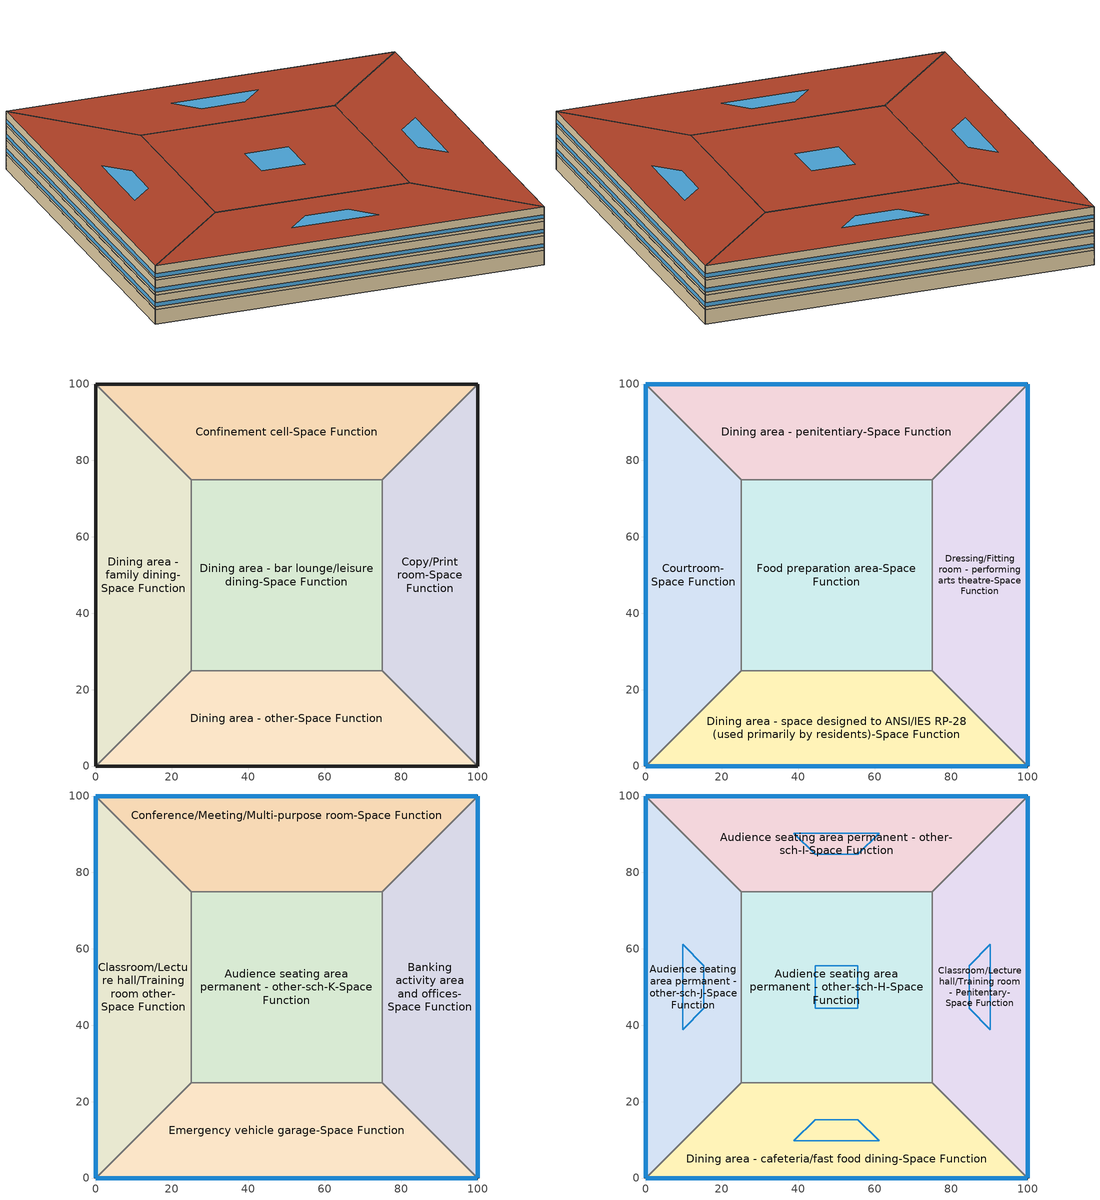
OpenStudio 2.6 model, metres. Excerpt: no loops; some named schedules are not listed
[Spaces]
Dining area - family dining-Space Function
 floor ground: 0,0 0,100 25,75 25,25 z0
 wall ground: 0,100 0,0 z0:3.8
 wall to Confinement cell-Space Function: 25,75 0,100 z0:3.8
 wall to Dining area - bar lounge/leisure dining-Space Function: 25,25 25,75 z0:3.8
 wall to Dining area - other-Space Function: 0,0 25,25 z0:3.8
Confinement cell-Space Function
 floor ground: 0,100 100,100 75,75 25,75 z0
 wall ground: 100,100 0,100 z0:3.8
 wall to Copy/Print room-Space Function: 75,75 100,100 z0:3.8
 wall to Dining area - bar lounge/leisure dining-Space Function: 25,75 75,75 z0:3.8
Copy/Print room-Space Function
 floor ground: 100,100 100,0 75,25 75,75 z0
 wall ground: 100,0 100,100 z0:3.8
 wall to Dining area - other-Space Function: 75,25 100,0 z0:3.8
 wall to Dining area - bar lounge/leisure dining-Space Function: 75,75 75,25 z0:3.8
Dining area - other-Space Function
 floor ground: 100,0 0,0 25,25 75,25 z0
 wall ground: 0,0 100,0 z0:3.8
 wall to Dining area - bar lounge/leisure dining-Space Function: 75,25 25,25 z0:3.8
Dining area - bar lounge/leisure dining-Space Function
 floor ground: 25,25 25,75 75,75 75,25 z0
Courtroom-Space Function
 floor to Dining area - family dining-Space Function: 0,0 0,100 25,75 25,25 z3.8
 wall outside: 0,100 0,0 z3.8:7.6
 wall to Dining area - penitentiary-Space Function: 25,75 0,100 z3.8:7.6
 wall to Food preparation area-Space Function: 25,25 25,75 z3.8:7.6
 wall to Dining area - space designed to ANSI/IES RP-28 (used primarily by residents)-Space Function: 0,0 25,25 z3.8:7.6
 window: 0,99.97 0,0.03 z4.56:5.51
Dining area - penitentiary-Space Function
 floor to Confinement cell-Space Function: 0,100 100,100 75,75 25,75 z3.8
 wall outside: 100,100 0,100 z3.8:7.6
 wall to Dressing/Fitting room - performing arts theatre-Space Function: 75,75 100,100 z3.8:7.6
 wall to Food preparation area-Space Function: 25,75 75,75 z3.8:7.6
 window: 99.97,100 0.03,100 z4.56:5.51
Dressing/Fitting room - performing arts theatre-Space Function
 floor to Copy/Print room-Space Function: 100,100 100,0 75,25 75,75 z3.8
 wall outside: 100,0 100,100 z3.8:7.6
 wall to Dining area - space designed to ANSI/IES RP-28 (used primarily by residents)-Space Function: 75,25 100,0 z3.8:7.6
 wall to Food preparation area-Space Function: 75,75 75,25 z3.8:7.6
 window: 100,0.03 100,99.97 z4.56:5.51
Dining area - space designed to ANSI/IES RP-28 (used primarily by residents)-Space Function
 floor to Dining area - other-Space Function: 100,0 0,0 25,25 75,25 z3.8
 wall outside: 0,0 100,0 z3.8:7.6
 wall to Food preparation area-Space Function: 75,25 25,25 z3.8:7.6
 window: 0.03,0 99.97,0 z4.56:5.51
Food preparation area-Space Function
 floor to Dining area - bar lounge/leisure dining-Space Function: 25,25 25,75 75,75 75,25 z3.8
Classroom/Lecture hall/Training room other-Space Function
 floor to Courtroom-Space Function: 0,0 0,100 25,75 25,25 z7.6
 wall outside: 0,100 0,0 z7.6:11.4
 wall to Conference/Meeting/Multi-purpose room-Space Function: 25,75 0,100 z7.6:11.4
 wall to Audience seating area permanent - other-sch-K-Space Function: 25,25 25,75 z7.6:11.4
 wall to Emergency vehicle garage-Space Function: 0,0 25,25 z7.6:11.4
 window: 0,99.97 0,0.03 z8.36:9.31
Conference/Meeting/Multi-purpose room-Space Function
 floor to Dining area - penitentiary-Space Function: 0,100 100,100 75,75 25,75 z7.6
 wall outside: 100,100 0,100 z7.6:11.4
 wall to Banking activity area and offices-Space Function: 75,75 100,100 z7.6:11.4
 wall to Audience seating area permanent - other-sch-K-Space Function: 25,75 75,75 z7.6:11.4
 window: 99.97,100 0.03,100 z8.36:9.31
Banking activity area and offices-Space Function
 floor to Dressing/Fitting room - performing arts theatre-Space Function: 100,100 100,0 75,25 75,75 z7.6
 wall outside: 100,0 100,100 z7.6:11.4
 wall to Emergency vehicle garage-Space Function: 75,25 100,0 z7.6:11.4
 wall to Audience seating area permanent - other-sch-K-Space Function: 75,75 75,25 z7.6:11.4
 window: 100,0.03 100,99.97 z8.36:9.31
Emergency vehicle garage-Space Function
 floor to Dining area - space designed to ANSI/IES RP-28 (used primarily by residents)-Space Function: 100,0 0,0 25,25 75,25 z7.6
 wall outside: 0,0 100,0 z7.6:11.4
 wall to Audience seating area permanent - other-sch-K-Space Function: 75,25 25,25 z7.6:11.4
 window: 0.03,0 99.97,0 z8.36:9.31
Audience seating area permanent - other-sch-K-Space Function
 floor to Food preparation area-Space Function: 25,25 25,75 75,75 75,25 z7.6
Audience seating area permanent - other-sch-J-Space Function
 floor to Classroom/Lecture hall/Training room other-Space Function: 0,0 0,100 25,75 25,25 z11.4
 wall outside: 0,100 0,0 z11.4:15.2
 wall to Audience seating area permanent - other-sch-I-Space Function: 25,75 0,100 z11.4:15.2
 wall to Audience seating area permanent - other-sch-H-Space Function: 25,25 25,75 z11.4:15.2
 wall to Dining area - cafeteria/fast food dining-Space Function: 0,0 25,25 z11.4:15.2
 window: 0,99.97 0,0.03 z12.16:13.11
 roof outside: 25,25 25,75 0,100 0,0 z15.2
 skylight: 15.3,44.41 15.3,55.59 9.7,61.18 9.7,38.82 z15.2
Audience seating area permanent - other-sch-I-Space Function
 floor to Conference/Meeting/Multi-purpose room-Space Function: 0,100 100,100 75,75 25,75 z11.4
 wall outside: 100,100 0,100 z11.4:15.2
 wall to Classroom/Lecture hall/Training room - Penitentary-Space Function: 75,75 100,100 z11.4:15.2
 wall to Audience seating area permanent - other-sch-H-Space Function: 25,75 75,75 z11.4:15.2
 window: 99.97,100 0.03,100 z12.16:13.11
 roof outside: 25,75 75,75 100,100 0,100 z15.2
 skylight: 44.41,84.7 55.59,84.7 61.18,90.3 38.82,90.3 z15.2
Classroom/Lecture hall/Training room - Penitentary-Space Function
 floor to Banking activity area and offices-Space Function: 100,100 100,0 75,25 75,75 z11.4
 wall outside: 100,0 100,100 z11.4:15.2
 wall to Dining area - cafeteria/fast food dining-Space Function: 75,25 100,0 z11.4:15.2
 wall to Audience seating area permanent - other-sch-H-Space Function: 75,75 75,25 z11.4:15.2
 window: 100,0.03 100,99.97 z12.16:13.11
 roof outside: 75,75 75,25 100,0 100,100 z15.2
 skylight: 84.7,55.59 84.7,44.41 90.3,38.82 90.3,61.18 z15.2
Dining area - cafeteria/fast food dining-Space Function
 floor to Emergency vehicle garage-Space Function: 100,0 0,0 25,25 75,25 z11.4
 wall outside: 0,0 100,0 z11.4:15.2
 wall to Audience seating area permanent - other-sch-H-Space Function: 75,25 25,25 z11.4:15.2
 window: 0.03,0 99.97,0 z12.16:13.11
 roof outside: 75,25 25,25 0,0 100,0 z15.2
 skylight: 55.59,15.3 44.41,15.3 38.82,9.7 61.18,9.7 z15.2
Audience seating area permanent - other-sch-H-Space Function
 floor to Audience seating area permanent - other-sch-K-Space Function: 25,25 25,75 75,75 75,25 z11.4
 roof outside: 75,25 75,75 25,75 25,25 z15.2
 skylight: 55.59,44.41 55.59,55.59 44.41,55.59 44.41,44.41 z15.2
[Building]
Building 1: Default Construction Set=BTAP-Mass at hdd = 6250.0; Standards Number of Stories=4; Standards Number of Above Ground Stories=4; Standards Building Type=NECB2015_unknown
[Site]
Fort McMurray AP_AB_CAN: Latitude {deg}=56.653; Longitude {deg}=-111.223; Time Zone {hr}=-7; Elevation {m}=369.1
[Site:WaterMainsTemperature]
Calculation Method=Correlation; Annual Average Outdoor Air Temperature {C}=1.875; Maximum Difference In Monthly Average Outdoor Air Temperatures {deltaC}=34.4
[SizingPeriod:DesignDay] Barometric Pressure {Pa}=96969; Sky Clearness=0; Rain Indicator=0; Snow Indicator=0; Day of Month=21; Daylight Saving Time Indicator=0; Humidity Indicating Type=Wetbulb; Dry-Bulb Temperature Range Modifier Type=DefaultMultipliers
Name | Maximum Dry-Bulb Temperature {C} | Daily Dry-Bulb Temperature Range {deltaC} | Humidity Indicating Conditions at Maximum Dry-Bulb | Wind Speed {m/s} | Wind Direction {deg} | Month | Day Type | Solar Model Indicator | ASHRAE Taub | ASHRAE Taud
Fort McMurray AP Ann Clg .4% Condns DB=>MWB | 28.9 | 12.4 | 17.8 | 3.7 | 250 | 7 | SummerDesignDay | ASHRAETau | 0.377 | 2.403
Fort McMurray AP Ann Htg 99.6% Condns DB | -36.2 | 0 | -36.2 | 1 | 90 | 1 | WinterDesignDay | ASHRAEClearSky
[Site:GroundTemperature:BuildingSurface]
19.527, 19.502, 19.536, 19.598, 20.002, 21.64, 22.225, 22.375, 21.449, 20.121, 19.802, 19.633
[Material:NoMass] Roughness=Smooth; Thermal Absorptance=0.9; Solar Absorptance=0.7
Name | Thermal Resistance {m2-K/W} | Visible Absorptance
Typical Carpet Pad; Typical Carpet Pad 1 | 0.21648 | 0.8
Typical Insulation 1 | 5.91238 | 0.7
Typical Insulation 2 | 4.49096 | 0.7
Typical Insulation 3 | 6.17282 | 0.7
Typical Carpet Pad 2 | 1.25503 | 0.8
Typical Carpet Pad 3; Typical Carpet Pad 4 | 3.45515 | 0.8
Typical Insulation 4 | 0.454528 | 0.7
Typical Insulation 5 | 0.454545 | 0.7
[Material]
Name | Roughness | Thickness {m} | Conductivity {W/m-K} | Density {kg/m3} | Specific Heat {J/kg-K} | Thermal Absorptance | Solar Absorptance | Visible Absorptance
G05 25mm wood | MediumSmooth | 0.0254 | 0.15 | 608 | 1630 | 0.9 | 0.5 | 0.5
100mm Normalweight concrete floor 1 | MediumSmooth | 0.1016 | 2.31 | 2322 | 832
G01 13mm gypsum board 1 | Smooth | 0.0127 | 0.16 | 800 | 1090 | 0.9 | 0.7 | 0.5
4 in. Normalweight Concrete Floor 1 | MediumRough | 0.1016 | 2.31 | 2322 | 832 | 0.9 | 0.7 | 0.7
1IN Stucco 1 | Smooth | 0.0253 | 0.6918 | 1858 | 837 | 0.9 | 0.7 | 0.92
8IN CONCRETE HW RefBldg 1 | Rough | 0.2032 | 1.311 | 2240 | 836.8 | 0.9 | 0.7 | 0.7
1/2IN Gypsum 1 | Smooth | 0.0127 | 0.16 | 784.9 | 830 | 0.9 | 0.4 | 0.4
Metal Roof Surface 1; F08 Metal surface 1 | Smooth | 0.0008 | 45.28 | 7824 | 500 | 0.9 | 0.7 | 0.7
6 in. Normalweight Concrete Floor 1; 6 in. Normalweight Concrete Floor 2; 6 in. Normalweight Concrete Floor 3 | MediumRough | 0.1524 | 2.31 | 2322 | 832 | 0.9 | 0.7 | 0.7
[Construction]
BTAP-Int-Partition; BTAP-Int-Door: G05 25mm wood
BTAP-Int-Floor: 100mm Normalweight concrete floor 1, Typical Carpet Pad
BTAP-Int-Wall: G01 13mm gypsum board 1, G01 13mm gypsum board 1
BTAP-Int-Ceiling: Typical Carpet Pad, 100mm Normalweight concrete floor 1
BTAP-Int-Window: SimpleGlazing
BTAP-Ext-Floor-Mass:U-0.162: Typical Insulation 1, 4 in. Normalweight Concrete Floor 1, Typical Carpet Pad 1
BTAP-Ext-Wall-Mass:U-0.21: 1IN Stucco 1, 8IN CONCRETE HW RefBldg 1, Typical Insulation 2, 1/2IN Gypsum 1
BTAP-Ext-Roof-Metal:U-0.162: Metal Roof Surface 1, Typical Insulation 3
BTAP-Grnd-Floor-Mass:U-0.757: 6 in. Normalweight Concrete Floor 1, Typical Carpet Pad 2
BTAP-Grnd-Wall-Mass:U-0.284: 6 in. Normalweight Concrete Floor 2, Typical Carpet Pad 3
BTAP-Grnd-Roof-Mass:U-0.284: 6 in. Normalweight Concrete Floor 3, Typical Carpet Pad 4
BTAP-Ext-FixedWindow:U=0.220 SHGC=0.600; BTAP-Ext-GlassDoors:U=0.220 SHGC=0.600; BTAP-Ext-Skylights:U=0.220 SHGC=0.600; BTAP-Ext-DaylightDomes:U=0.220 SHGC=0.600; BTAP-Ext-DaylightDiffuser:U=0.220 SHGC=0.600: SimpleGlazing:U=0.220 SHGC=0.600
BTAP-Ext-Door:U-2.2: F08 Metal surface 1, Typical Insulation 4
BTAP-Ext-OverHeadDoor:U-2.2: Typical Insulation 5
[DefaultConstructionSet]
BTAP-Mass at hdd = 6250.0: Default Exterior Surface Constructions=BTAP-Mass at hdd = 6250.0; Default Interior Surface Constructions=Default Surface Constructions 2; Default Ground Contact Surface Constructions=BTAP-Mass at hdd = 6250.0 1; Default Exterior SubSurface Constructions=BTAP-Mass at hdd = 6250.0; Default Interior SubSurface Constructions=Default Sub Surface Constructions 2; Interior Partition Construction=BTAP-Int-Partition
[DefaultSurfaceConstructions]
Name | Floor Construction | Wall Construction | Roof Ceiling Construction
Default Surface Constructions 2 | BTAP-Int-Floor | BTAP-Int-Wall | BTAP-Int-Ceiling
BTAP-Mass at hdd = 6250.0 | BTAP-Ext-Floor-Mass:U-0.162 | BTAP-Ext-Wall-Mass:U-0.21 | BTAP-Ext-Roof-Metal:U-0.162
BTAP-Mass at hdd = 6250.0 1 | BTAP-Grnd-Floor-Mass:U-0.757 | BTAP-Grnd-Wall-Mass:U-0.284 | BTAP-Grnd-Roof-Mass:U-0.284
[DefaultSubSurfaceConstructions]
Name | Fixed Window Construction | Operable Window Construction | Door Construction | Glass Door Construction | Overhead Door Construction | Skylight Construction | Tubular Daylight Dome Construction | Tubular Daylight Diffuser Construction
Default Sub Surface Constructions 2 | BTAP-Int-Window | BTAP-Int-Window | BTAP-Int-Door
BTAP-Mass at hdd = 6250.0 | BTAP-Ext-FixedWindow:U=0.220 SHGC=0.600 | BTAP-Ext-FixedWindow:U=0.220 SHGC=0.600 | BTAP-Ext-Door:U-2.2 | BTAP-Ext-GlassDoors:U=0.220 SHGC=0.600 | BTAP-Ext-OverHeadDoor:U-2.2 | BTAP-Ext-Skylights:U=0.220 SHGC=0.600 | BTAP-Ext-DaylightDomes:U=0.220 SHGC=0.600 | BTAP-Ext-DaylightDiffuser:U=0.220 SHGC=0.600
[WindowMaterial:SimpleGlazingSystem] U-Factor {W/m2-K}=2.2; Solar Heat Gain Coefficient=0.6; Visible Transmittance=0.21
SimpleGlazing; SimpleGlazing:U=0.220 SHGC=0.600
[BuildingStory] Nominal Floor to Floor Height {m}=3.8
Name | Nominal Z Coordinate {m}
Story 1 | 0
Story 2 | 3.8
Story 3 | 7.6
Story 4 | 11.4
[Space]
Name | Space Type | Building Story | Thermal Zone
Dining area - family dining-Space Function | Space Function Dining area - family dining | Story 1 | Sp-Dining area - family dining-Space Function Sys-3 Flr-1 Sch-B HPlcmt-west ZN
Confinement cell-Space Function | Space Function Confinement cell | Story 1 | Sp-Confinement cell-Space Function Sys-3 Flr-1 Sch-G HPlcmt-north ZN
Copy/Print room-Space Function | Space Function Copy/Print room | Story 1 | Sp-Copy/Print room-Space Function Sys-3 Flr-1 Sch-A HPlcmt-east ZN
Dining area - other-Space Function | Space Function Dining area - other | Story 1 | Sp-Dining area - other-Space Function Sys-3 Flr-1 Sch-B HPlcmt-south ZN
Dining area - bar lounge/leisure dining-Space Function | Space Function Dining area - bar lounge/leisure dining | Story 1 | Sp-Dining area - bar lounge/leisure dining-Space Function Sys-3 Flr-1 Sch-B HPlcmt-core ZN
Courtroom-Space Function | Space Function Courtroom | Story 2 | Sp-Courtroom-Space Function Sys-3 Flr-2 Sch-A HPlcmt-west ZN
Dining area - penitentiary-Space Function | Space Function Dining area - penitentiary | Story 2 | Sp-Dining area - penitentiary-Space Function Sys-3 Flr-2 Sch-B HPlcmt-north ZN
Dressing/Fitting room - performing arts theatre-Space Function | Space Function Dressing/Fitting room - performing arts theatre | Story 2 | Sp-Dressing/Fitting room - performing arts theatre-Space Function Sys-3 Flr-2 Sch-C HPlcmt-east ZN
Dining area - space designed to ANSI/IES RP-28 (used primarily by residents)-Space Function | Space Function Dining area - space designed to ANSI/IES RP-28 (used primarily by residents) | Story 2 | Sp-Dining area - space designed to ANSI/IES RP-28 (used primarily by residents)-Space Function Sys-3 Flr-2 Sch-B HPlcmt-south ZN
Food preparation area-Space Function | Space Function Food preparation area | Story 2 | Sp-Food preparation area-Space Function Sys-3 Flr-2 Sch-B HPlcmt-core ZN
Classroom/Lecture hall/Training room other-Space Function | Space Function Classroom/Lecture hall/Training room other | Story 3 | Sp-Classroom/Lecture hall/Training room other-Space Function Sys-3 Flr-3 Sch-D HPlcmt-west ZN
Conference/Meeting/Multi-purpose room-Space Function | Space Function Conference/Meeting/Multi-purpose room | Story 3 | Sp-Conference/Meeting/Multi-purpose room-Space Function Sys-3 Flr-3 Sch-C HPlcmt-north ZN
Banking activity area and offices-Space Function | Space Function Banking activity area and offices | Story 3 | Sp-Banking activity area and offices-Space Function Sys-6 Flr-3 Sch-A HPlcmt-east ZN
Emergency vehicle garage-Space Function | Space Function Emergency vehicle garage | Story 3 | Sp-Emergency vehicle garage-Space Function Sys-4 Flr-3 Sch-H HPlcmt-south ZN
Audience seating area permanent - other-sch-K-Space Function | Space Function Audience seating area permanent - other-sch-K | Story 3 | Sp-Audience seating area permanent - other-sch-K-Space Function Sys-3 Flr-3 Sch-K HPlcmt-core ZN
Audience seating area permanent - other-sch-J-Space Function | Space Function Audience seating area permanent - other-sch-J | Story 4 | Sp-Audience seating area permanent - other-sch-J-Space Function Sys-3 Flr-4 Sch-J HPlcmt-west ZN
Audience seating area permanent - other-sch-I-Space Function | Space Function Audience seating area permanent - other-sch-I | Story 4 | Sp-Audience seating area permanent - other-sch-I-Space Function Sys-3 Flr-4 Sch-I HPlcmt-north ZN
Classroom/Lecture hall/Training room - Penitentary-Space Function | Space Function Classroom/Lecture hall/Training room - Penitentary | Story 4 | Sp-Classroom/Lecture hall/Training room - Penitentary-Space Function Sys-3 Flr-4 Sch-D HPlcmt-east ZN
Dining area - cafeteria/fast food dining-Space Function | Space Function Dining area - cafeteria/fast food dining | Story 4 | Sp-Dining area - cafeteria/fast food dining-Space Function Sys-3 Flr-4 Sch-B HPlcmt-south ZN
Audience seating area permanent - other-sch-H-Space Function | Space Function Audience seating area permanent - other-sch-H | Story 4 | Sp-Audience seating area permanent - other-sch-H-Space Function Sys-3 Flr-4 Sch-H HPlcmt-core ZN
[SpaceType] Standards Building Type=Space Function
Name | Default Schedule Set | Design Specification Outdoor Air Object | Standards Space Type
Space Function Audience seating area permanent - other-sch-H | Space Function Audience seating area permanent - other-sch-H Schedule Set | Space Function Audience seating area permanent - other-sch-H Ventilation | Audience seating area permanent - other-sch-H
Space Function Audience seating area permanent - other-sch-I | Space Function Audience seating area permanent - other-sch-I Schedule Set | Space Function Audience seating area permanent - other-sch-I Ventilation | Audience seating area permanent - other-sch-I
Space Function Audience seating area permanent - other-sch-J | Space Function Audience seating area permanent - other-sch-J Schedule Set | Space Function Audience seating area permanent - other-sch-J Ventilation | Audience seating area permanent - other-sch-J
Space Function Audience seating area permanent - other-sch-K | Space Function Audience seating area permanent - other-sch-K Schedule Set | Space Function Audience seating area permanent - other-sch-K Ventilation | Audience seating area permanent - other-sch-K
Space Function Banking activity area and offices | Space Function Banking activity area and offices Schedule Set | Space Function Banking activity area and offices Ventilation | Banking activity area and offices
Space Function Classroom/Lecture hall/Training room - Penitentary | Space Function Classroom/Lecture hall/Training room - Penitentary Schedule Set | Space Function Classroom/Lecture hall/Training room - Penitentary Ventilation | Classroom/Lecture hall/Training room - Penitentary
Space Function Classroom/Lecture hall/Training room other | Space Function Classroom/Lecture hall/Training room other Schedule Set | Space Function Classroom/Lecture hall/Training room other Ventilation | Classroom/Lecture hall/Training room other
Space Function Conference/Meeting/Multi-purpose room | Space Function Conference/Meeting/Multi-purpose room Schedule Set | Space Function Conference/Meeting/Multi-purpose room Ventilation | Conference/Meeting/Multi-purpose room
Space Function Confinement cell | Space Function Confinement cell Schedule Set | Space Function Confinement cell Ventilation | Confinement cell
Space Function Copy/Print room | Space Function Copy/Print room Schedule Set | Space Function Copy/Print room Ventilation | Copy/Print room
Space Function Courtroom | Space Function Courtroom Schedule Set | Space Function Courtroom Ventilation | Courtroom
Space Function Dining area - bar lounge/leisure dining | Space Function Dining area - bar lounge/leisure dining Schedule Set | Space Function Dining area - bar lounge/leisure dining Ventilation | Dining area - bar lounge/leisure dining
Space Function Dining area - cafeteria/fast food dining | Space Function Dining area - cafeteria/fast food dining Schedule Set | Space Function Dining area - cafeteria/fast food dining Ventilation | Dining area - cafeteria/fast food dining
Space Function Dining area - family dining | Space Function Dining area - family dining Schedule Set | Space Function Dining area - family dining Ventilation | Dining area - family dining
Space Function Dining area - penitentiary | Space Function Dining area - penitentiary Schedule Set | Space Function Dining area - penitentiary Ventilation | Dining area - penitentiary
Space Function Dining area - space designed to ANSI/IES RP-28 (used primarily by residents) | Space Function Dining area - space designed to ANSI/IES RP-28 (used primarily by residents) Schedule Set | Space Function Dining area - space designed to ANSI/IES RP-28 (used primarily by residents) Ventilation | Dining area - space designed to ANSI/IES RP-28 (used primarily by residents)
Space Function Dining area - other | Space Function Dining area - other Schedule Set | Space Function Dining area - other Ventilation | Dining area - other
Space Function Dressing/Fitting room - performing arts theatre | Space Function Dressing/Fitting room - performing arts theatre Schedule Set | Space Function Dressing/Fitting room - performing arts theatre Ventilation | Dressing/Fitting room - performing arts theatre
Space Function Emergency vehicle garage | Space Function Emergency vehicle garage Schedule Set | Space Function Emergency vehicle garage Ventilation | Emergency vehicle garage
Space Function Food preparation area | Space Function Food preparation area Schedule Set | Space Function Food preparation area Ventilation | Food preparation area
[People:Definition] Number of People Calculation Method=People/Area; Fraction Radiant=0.3
Name | People per Space Floor Area {person/m2}
Space Function Audience seating area permanent - other-sch-H People Definition; Space Function Audience seating area permanent - other-sch-I People Definition; Space Function Audience seating area permanent - other-sch-J People Definition; Space Function Audience seating area permanent - other-sch-K People Definition; Space Function Conference/Meeting/Multi-purpose room People Definition; Space Function Courtroom People Definition | 0.200073
Space Function Banking activity area and offices People Definition; Space Function Confinement cell People Definition; Space Function Emergency vehicle garage People Definition | 0.0400145
Space Function Classroom/Lecture hall/Training room - Penitentary People Definition; Space Function Classroom/Lecture hall/Training room other People Definition | 0.133382
Space Function Copy/Print room People Definition | 0.0100036
Space Function Dining area - bar lounge/leisure dining People Definition; Space Function Dining area - cafeteria/fast food dining People Definition; Space Function Dining area - family dining People Definition; Space Function Dining area - other People Definition; Space Function Dining area - penitentiary People Definition; Space Function Dining area - space designed to ANSI/IES RP-28 (used primarily by residents) People Definition | 0.100036
Space Function Dressing/Fitting room - performing arts theatre People Definition | 0.0333454
Space Function Food preparation area People Definition | 0.0500182
[People] Work Efficiency Schedule=Work Efficiency Schedule; Clothing Insulation Schedule=Clothing Schedule; Air Velocity Schedule=Air Velocity Schedule; Multiplier=1
Name | People Definition | Space or SpaceType
Space Function Audience seating area permanent - other-sch-H People | Space Function Audience seating area permanent - other-sch-H People Definition | Space Function Audience seating area permanent - other-sch-H
Space Function Audience seating area permanent - other-sch-I People | Space Function Audience seating area permanent - other-sch-I People Definition | Space Function Audience seating area permanent - other-sch-I
Space Function Audience seating area permanent - other-sch-J People | Space Function Audience seating area permanent - other-sch-J People Definition | Space Function Audience seating area permanent - other-sch-J
Space Function Audience seating area permanent - other-sch-K People | Space Function Audience seating area permanent - other-sch-K People Definition | Space Function Audience seating area permanent - other-sch-K
Space Function Banking activity area and offices People | Space Function Banking activity area and offices People Definition | Space Function Banking activity area and offices
Space Function Classroom/Lecture hall/Training room - Penitentary People | Space Function Classroom/Lecture hall/Training room - Penitentary People Definition | Space Function Classroom/Lecture hall/Training room - Penitentary
Space Function Classroom/Lecture hall/Training room other People | Space Function Classroom/Lecture hall/Training room other People Definition | Space Function Classroom/Lecture hall/Training room other
Space Function Conference/Meeting/Multi-purpose room People | Space Function Conference/Meeting/Multi-purpose room People Definition | Space Function Conference/Meeting/Multi-purpose room
Space Function Confinement cell People | Space Function Confinement cell People Definition | Space Function Confinement cell
Space Function Copy/Print room People | Space Function Copy/Print room People Definition | Space Function Copy/Print room
Space Function Courtroom People | Space Function Courtroom People Definition | Space Function Courtroom
Space Function Dining area - bar lounge/leisure dining People | Space Function Dining area - bar lounge/leisure dining People Definition | Space Function Dining area - bar lounge/leisure dining
Space Function Dining area - cafeteria/fast food dining People | Space Function Dining area - cafeteria/fast food dining People Definition | Space Function Dining area - cafeteria/fast food dining
Space Function Dining area - family dining People | Space Function Dining area - family dining People Definition | Space Function Dining area - family dining
Space Function Dining area - other People | Space Function Dining area - other People Definition | Space Function Dining area - other
Space Function Dining area - penitentiary People | Space Function Dining area - penitentiary People Definition | Space Function Dining area - penitentiary
Space Function Dining area - space designed to ANSI/IES RP-28 (used primarily by residents) People | Space Function Dining area - space designed to ANSI/IES RP-28 (used primarily by residents) People Definition | Space Function Dining area - space designed to ANSI/IES RP-28 (used primarily by residents)
Space Function Dressing/Fitting room - performing arts theatre People | Space Function Dressing/Fitting room - performing arts theatre People Definition | Space Function Dressing/Fitting room - performing arts theatre
Space Function Emergency vehicle garage People | Space Function Emergency vehicle garage People Definition | Space Function Emergency vehicle garage
Space Function Food preparation area People | Space Function Food preparation area People Definition | Space Function Food preparation area
[Lights:Definition] Design Level Calculation Method=Watts/Area; Fraction Radiant=0.5; Fraction Visible=0.2
Name | Watts per Space Floor Area {W/m2}
Space Function Audience seating area permanent - other-sch-H Lights Definition; Space Function Audience seating area permanent - other-sch-I Lights Definition; Space Function Audience seating area permanent - other-sch-J Lights Definition; Space Function Audience seating area permanent - other-sch-K Lights Definition | 4.60167
Space Function Banking activity area and offices Lights Definition | 10.904
Space Function Classroom/Lecture hall/Training room - Penitentary Lights Definition | 14.5053
Space Function Classroom/Lecture hall/Training room other Lights Definition | 13.4049
Space Function Conference/Meeting/Multi-purpose room Lights Definition | 13.3048
Space Function Confinement cell Lights Definition | 8.8032
Space Function Copy/Print room Lights Definition | 7.80283
Space Function Courtroom Lights Definition | 18.6068
Space Function Dining area - bar lounge/leisure dining Lights Definition | 11.6042
Space Function Dining area - cafeteria/fast food dining Lights Definition; Space Function Dining area - other Lights Definition | 7.00254
Space Function Dining area - family dining Lights Definition | 9.60349
Space Function Dining area - penitentiary Lights Definition | 10.3037
Space Function Dining area - space designed to ANSI/IES RP-28 (used primarily by residents) Lights Definition | 28.5104
Space Function Dressing/Fitting room - performing arts theatre Lights Definition | 6.6024
Space Function Emergency vehicle garage Lights Definition | 6.10222
Space Function Food preparation area Lights Definition | 13.1048
[Lights] Fraction Replaceable=1
Name | Lights Definition | Space or SpaceType
Space Function Audience seating area permanent - other-sch-H Lights | Space Function Audience seating area permanent - other-sch-H Lights Definition | Space Function Audience seating area permanent - other-sch-H
Space Function Audience seating area permanent - other-sch-I Lights | Space Function Audience seating area permanent - other-sch-I Lights Definition | Space Function Audience seating area permanent - other-sch-I
Space Function Audience seating area permanent - other-sch-J Lights | Space Function Audience seating area permanent - other-sch-J Lights Definition | Space Function Audience seating area permanent - other-sch-J
Space Function Audience seating area permanent - other-sch-K Lights | Space Function Audience seating area permanent - other-sch-K Lights Definition | Space Function Audience seating area permanent - other-sch-K
Space Function Banking activity area and offices Lights | Space Function Banking activity area and offices Lights Definition | Space Function Banking activity area and offices
Space Function Classroom/Lecture hall/Training room - Penitentary Lights | Space Function Classroom/Lecture hall/Training room - Penitentary Lights Definition | Space Function Classroom/Lecture hall/Training room - Penitentary
Space Function Classroom/Lecture hall/Training room other Lights | Space Function Classroom/Lecture hall/Training room other Lights Definition | Space Function Classroom/Lecture hall/Training room other
Space Function Conference/Meeting/Multi-purpose room Lights | Space Function Conference/Meeting/Multi-purpose room Lights Definition | Space Function Conference/Meeting/Multi-purpose room
Space Function Confinement cell Lights | Space Function Confinement cell Lights Definition | Space Function Confinement cell
Space Function Copy/Print room Lights | Space Function Copy/Print room Lights Definition | Space Function Copy/Print room
Space Function Courtroom Lights | Space Function Courtroom Lights Definition | Space Function Courtroom
Space Function Dining area - bar lounge/leisure dining Lights | Space Function Dining area - bar lounge/leisure dining Lights Definition | Space Function Dining area - bar lounge/leisure dining
Space Function Dining area - cafeteria/fast food dining Lights | Space Function Dining area - cafeteria/fast food dining Lights Definition | Space Function Dining area - cafeteria/fast food dining
Space Function Dining area - family dining Lights | Space Function Dining area - family dining Lights Definition | Space Function Dining area - family dining
Space Function Dining area - other Lights | Space Function Dining area - other Lights Definition | Space Function Dining area - other
Space Function Dining area - penitentiary Lights | Space Function Dining area - penitentiary Lights Definition | Space Function Dining area - penitentiary
Space Function Dining area - space designed to ANSI/IES RP-28 (used primarily by residents) Lights | Space Function Dining area - space designed to ANSI/IES RP-28 (used primarily by residents) Lights Definition | Space Function Dining area - space designed to ANSI/IES RP-28 (used primarily by residents)
Space Function Dressing/Fitting room - performing arts theatre Lights | Space Function Dressing/Fitting room - performing arts theatre Lights Definition | Space Function Dressing/Fitting room - performing arts theatre
Space Function Emergency vehicle garage Lights | Space Function Emergency vehicle garage Lights Definition | Space Function Emergency vehicle garage
Space Function Food preparation area Lights | Space Function Food preparation area Lights Definition | Space Function Food preparation area
[ElectricEquipment:Definition] Design Level Calculation Method=Watts/Area; Fraction Radiant=0.5
Name | Watts per Space Floor Area {W/m2}
Space Function Audience seating area permanent - other-sch-H Elec Equip Definition; Space Function Audience seating area permanent - other-sch-I Elec Equip Definition; Space Function Audience seating area permanent - other-sch-J Elec Equip Definition; Space Function Audience seating area permanent - other-sch-K Elec Equip Definition; Space Function Conference/Meeting/Multi-purpose room Elec Equip Definition; Space Function Dining area - bar lounge/leisure dining Elec Equip Definition; Space Function Dining area - cafeteria/fast food dining Elec Equip Definition; Space Function Dining area - family dining Elec Equip Definition; Space Function Dining area - other Elec Equip Definition; Space Function Dining area - penitentiary Elec Equip Definition; Space Function Dining area - space designed to ANSI/IES RP-28 (used primarily by residents) Elec Equip Definition | 1.00036
Space Function Banking activity area and offices Elec Equip Definition; Space Function Classroom/Lecture hall/Training room - Penitentary Elec Equip Definition; Space Function Classroom/Lecture hall/Training room other Elec Equip Definition | 5.00182
Space Function Copy/Print room Elec Equip Definition | 60.0218
Space Function Courtroom Elec Equip Definition; Space Function Dressing/Fitting room - performing arts theatre Elec Equip Definition; Space Function Emergency vehicle garage Elec Equip Definition | 2.50091
Space Function Food preparation area Elec Equip Definition | 10.0036
[ElectricEquipment]
Name | Electric Equipment Definition | Space or SpaceType
Space Function Audience seating area permanent - other-sch-H Elec Equip | Space Function Audience seating area permanent - other-sch-H Elec Equip Definition | Space Function Audience seating area permanent - other-sch-H
Space Function Audience seating area permanent - other-sch-I Elec Equip | Space Function Audience seating area permanent - other-sch-I Elec Equip Definition | Space Function Audience seating area permanent - other-sch-I
Space Function Audience seating area permanent - other-sch-J Elec Equip | Space Function Audience seating area permanent - other-sch-J Elec Equip Definition | Space Function Audience seating area permanent - other-sch-J
Space Function Audience seating area permanent - other-sch-K Elec Equip | Space Function Audience seating area permanent - other-sch-K Elec Equip Definition | Space Function Audience seating area permanent - other-sch-K
Space Function Banking activity area and offices Elec Equip | Space Function Banking activity area and offices Elec Equip Definition | Space Function Banking activity area and offices
Space Function Classroom/Lecture hall/Training room - Penitentary Elec Equip | Space Function Classroom/Lecture hall/Training room - Penitentary Elec Equip Definition | Space Function Classroom/Lecture hall/Training room - Penitentary
Space Function Classroom/Lecture hall/Training room other Elec Equip | Space Function Classroom/Lecture hall/Training room other Elec Equip Definition | Space Function Classroom/Lecture hall/Training room other
Space Function Conference/Meeting/Multi-purpose room Elec Equip | Space Function Conference/Meeting/Multi-purpose room Elec Equip Definition | Space Function Conference/Meeting/Multi-purpose room
Space Function Copy/Print room Elec Equip | Space Function Copy/Print room Elec Equip Definition | Space Function Copy/Print room
Space Function Courtroom Elec Equip | Space Function Courtroom Elec Equip Definition | Space Function Courtroom
Space Function Dining area - bar lounge/leisure dining Elec Equip | Space Function Dining area - bar lounge/leisure dining Elec Equip Definition | Space Function Dining area - bar lounge/leisure dining
Space Function Dining area - cafeteria/fast food dining Elec Equip | Space Function Dining area - cafeteria/fast food dining Elec Equip Definition | Space Function Dining area - cafeteria/fast food dining
Space Function Dining area - family dining Elec Equip | Space Function Dining area - family dining Elec Equip Definition | Space Function Dining area - family dining
Space Function Dining area - other Elec Equip | Space Function Dining area - other Elec Equip Definition | Space Function Dining area - other
Space Function Dining area - penitentiary Elec Equip | Space Function Dining area - penitentiary Elec Equip Definition | Space Function Dining area - penitentiary
Space Function Dining area - space designed to ANSI/IES RP-28 (used primarily by residents) Elec Equip | Space Function Dining area - space designed to ANSI/IES RP-28 (used primarily by residents) Elec Equip Definition | Space Function Dining area - space designed to ANSI/IES RP-28 (used primarily by residents)
Space Function Dressing/Fitting room - performing arts theatre Elec Equip | Space Function Dressing/Fitting room - performing arts theatre Elec Equip Definition | Space Function Dressing/Fitting room - performing arts theatre
Space Function Emergency vehicle garage Elec Equip | Space Function Emergency vehicle garage Elec Equip Definition | Space Function Emergency vehicle garage
Space Function Food preparation area Elec Equip | Space Function Food preparation area Elec Equip Definition | Space Function Food preparation area
[DesignSpecification:OutdoorAir] Outdoor Air Method=Sum; Outdoor Air Flow per Person {m3/s-person}=0; Outdoor Air Flow Rate {m3/s}=0; Outdoor Air Flow Air Changes per Hour {1/hr}=0
Name | Outdoor Air Flow per Floor Area {m3/s-m2}
Space Function Audience seating area permanent - other-sch-H Ventilation; Space Function Audience seating area permanent - other-sch-I Ventilation; Space Function Audience seating area permanent - other-sch-J Ventilation; Space Function Audience seating area permanent - other-sch-K Ventilation; Space Function Emergency vehicle garage Ventilation | 0.00381
Space Function Banking activity area and offices Ventilation | 0.00087884
Space Function Classroom/Lecture hall/Training room - Penitentary Ventilation; Space Function Classroom/Lecture hall/Training room other Ventilation | 0.00278384
Space Function Conference/Meeting/Multi-purpose room Ventilation | 0.0015748
Space Function Confinement cell Ventilation | 0.0012446
Space Function Copy/Print room Ventilation | 0.00254
Space Function Courtroom Ventilation | 0.00202692
Space Function Dining area - bar lounge/leisure dining Ventilation; Space Function Dining area - family dining Ventilation; Space Function Dining area - other Ventilation; Space Function Dining area - penitentiary Ventilation; Space Function Dining area - space designed to ANSI/IES RP-28 (used primarily by residents) Ventilation | 0.0035814
Space Function Dining area - cafeteria/fast food dining Ventilation | 0.004699
Space Function Dressing/Fitting room - performing arts theatre Ventilation | 0.0005588
Space Function Food preparation area Ventilation | 0.0013716
[DefaultScheduleSet] People Activity Level Schedule=NECB-Activity; Infiltration Schedule=Always On
Name | Number of People Schedule | Lighting Schedule | Electric Equipment Schedule
Space Function Audience seating area permanent - other-sch-H Schedule Set; Space Function Emergency vehicle garage Schedule Set | NECB-H-Occupancy | NECB-H-Lighting | NECB-H-Electric-Equipment
Space Function Audience seating area permanent - other-sch-I Schedule Set | NECB-I-Occupancy | NECB-I-Lighting | NECB-I-Electric-Equipment
Space Function Audience seating area permanent - other-sch-J Schedule Set | NECB-J-Occupancy | NECB-J-Lighting | NECB-J-Electric-Equipment
Space Function Audience seating area permanent - other-sch-K Schedule Set | NECB-K-Occupancy | NECB-K-Lighting | NECB-K-Electric-Equipment
Space Function Banking activity area and offices Schedule Set | NECB-A-Occupancy | NECB-A-Occupancy-NECB-A-Lighting-0.0-0.0-0.67-Light Ruleset | NECB-A-Electric-Equipment
Space Function Classroom/Lecture hall/Training room - Penitentary Schedule Set; Space Function Classroom/Lecture hall/Training room other Schedule Set | NECB-D-Occupancy | NECB-D-Occupancy-NECB-D-Lighting-0.5-0.0-0.67-Light Ruleset | NECB-D-Electric-Equipment
Space Function Conference/Meeting/Multi-purpose room Schedule Set | NECB-C-Occupancy | NECB-C-Occupancy-NECB-C-Lighting-0.5-0.0-0.67-Light Ruleset | NECB-C-Electric-Equipment
Space Function Confinement cell Schedule Set | NECB-G-Occupancy | NECB-G-Occupancy-NECB-G-Lighting-0.0-0.0-0.67-Light Ruleset | NECB-G-Electric-Equipment
Space Function Copy/Print room Schedule Set | NECB-A-Occupancy | NECB-A-Lighting | NECB-A-Electric-Equipment
Space Function Courtroom Schedule Set | NECB-A-Occupancy | NECB-A-Occupancy-NECB-A-Lighting-0.2-0.0-0.67-Light Ruleset | NECB-A-Electric-Equipment
Space Function Dining area - bar lounge/leisure dining Schedule Set; Space Function Dining area - family dining Schedule Set; Space Function Dining area - penitentiary Schedule Set; Space Function Dining area - space designed to ANSI/IES RP-28 (used primarily by residents) Schedule Set; Space Function Food preparation area Schedule Set | NECB-B-Occupancy | NECB-B-Occupancy-NECB-B-Lighting-0.0-0.0-0.67-Light Ruleset | NECB-B-Electric-Equipment
Space Function Dining area - cafeteria/fast food dining Schedule Set; Space Function Dining area - other Schedule Set | NECB-B-Occupancy | NECB-B-Lighting | NECB-B-Electric-Equipment
Space Function Dressing/Fitting room - performing arts theatre Schedule Set | NECB-C-Occupancy | NECB-C-Lighting | NECB-C-Electric-Equipment
[ThermostatSetpoint:DualSetpoint]
Name | Heating Setpoint Temperature Schedule | Cooling Setpoint Temperature Schedule
Space Function Copy/Print room Thermostat 2; Space Function Courtroom Thermostat 2; Space Function Banking activity area and offices Thermostat 2 | NECB-A-Thermostat Setpoint-Heating | NECB-A-Thermostat Setpoint-Cooling
Space Function Confinement cell Thermostat 2 | NECB-G-Thermostat Setpoint-Heating | NECB-G-Thermostat Setpoint-Cooling
Space Function Dining area - family dining Thermostat 2; Space Function Dining area - other Thermostat 2; Space Function Dining area - bar lounge/leisure dining Thermostat 2; Space Function Dining area - penitentiary Thermostat 2; Space Function Dining area - space designed to ANSI/IES RP-28 (used primarily by residents) Thermostat 2; Space Function Food preparation area Thermostat 2; Space Function Dining area - cafeteria/fast food dining Thermostat 2 | NECB-B-Thermostat Setpoint-Heating | NECB-B-Thermostat Setpoint-Cooling
Space Function Dressing/Fitting room - performing arts theatre Thermostat 2; Space Function Conference/Meeting/Multi-purpose room Thermostat 2 | NECB-C-Thermostat Setpoint-Heating | NECB-C-Thermostat Setpoint-Cooling
Space Function Audience seating area permanent - other-sch-K Thermostat 2 | NECB-K-Thermostat Setpoint-Heating | NECB-K-Thermostat Setpoint-Cooling
Space Function Classroom/Lecture hall/Training room other Thermostat 2; Space Function Classroom/Lecture hall/Training room - Penitentary Thermostat 2 | NECB-D-Thermostat Setpoint-Heating | NECB-D-Thermostat Setpoint-Cooling
Space Function Audience seating area permanent - other-sch-H Thermostat 2; Space Function Emergency vehicle garage Thermostat 2 | NECB-H-Thermostat Setpoint-Heating | NECB-H-Thermostat Setpoint-Cooling
Space Function Audience seating area permanent - other-sch-I Thermostat 2 | NECB-I-Thermostat Setpoint-Heating | NECB-I-Thermostat Setpoint-Cooling
Space Function Audience seating area permanent - other-sch-J Thermostat 2 | NECB-J-Thermostat Setpoint-Heating | NECB-J-Thermostat Setpoint-Cooling
[SpaceInfiltration:DesignFlowRate] Schedule=Always On Discrete; Design Flow Rate Calculation Method=Flow/ExteriorArea; Flow per Exterior Surface Area {m3/s-m2}=0.00025; Constant Term Coefficient=0; Temperature Term Coefficient=0; Velocity Term Coefficient=0.224; Velocity Squared Term Coefficient=0
Name | Space or SpaceType
Audience seating area permanent - other-sch-H-Space Function Infiltration | Audience seating area permanent - other-sch-H-Space Function
Audience seating area permanent - other-sch-I-Space Function Infiltration | Audience seating area permanent - other-sch-I-Space Function
Audience seating area permanent - other-sch-J-Space Function Infiltration | Audience seating area permanent - other-sch-J-Space Function
Banking activity area and offices-Space Function Infiltration | Banking activity area and offices-Space Function
Classroom/Lecture hall/Training room - Penitentary-Space Function Infiltration | Classroom/Lecture hall/Training room - Penitentary-Space Function
Classroom/Lecture hall/Training room other-Space Function Infiltration | Classroom/Lecture hall/Training room other-Space Function
Conference/Meeting/Multi-purpose room-Space Function Infiltration | Conference/Meeting/Multi-purpose room-Space Function
Courtroom-Space Function Infiltration | Courtroom-Space Function
Dining area - cafeteria/fast food dining-Space Function Infiltration | Dining area - cafeteria/fast food dining-Space Function
Dining area - penitentiary-Space Function Infiltration | Dining area - penitentiary-Space Function
Dining area - space designed to ANSI/IES RP-28 (used primarily by residents)-Space Function Infiltration | Dining area - space designed to ANSI/IES RP-28 (used primarily by residents)-Space Function
Dressing/Fitting room - performing arts theatre-Space Function Infiltration | Dressing/Fitting room - performing arts theatre-Space Function
Emergency vehicle garage-Space Function Infiltration | Emergency vehicle garage-Space Function
[ThermalZone] Use Ideal Air Loads=No
Name | Thermostat
Sp-Copy/Print room-Space Function Sys-3 Flr-1 Sch-A HPlcmt-east ZN | Space Function Copy/Print room Thermostat 2
Sp-Confinement cell-Space Function Sys-3 Flr-1 Sch-G HPlcmt-north ZN | Space Function Confinement cell Thermostat 2
Sp-Dining area - family dining-Space Function Sys-3 Flr-1 Sch-B HPlcmt-west ZN | Space Function Dining area - family dining Thermostat 2
Sp-Dining area - other-Space Function Sys-3 Flr-1 Sch-B HPlcmt-south ZN | Space Function Dining area - other Thermostat 2
Sp-Dining area - bar lounge/leisure dining-Space Function Sys-3 Flr-1 Sch-B HPlcmt-core ZN | Space Function Dining area - bar lounge/leisure dining Thermostat 2
Sp-Courtroom-Space Function Sys-3 Flr-2 Sch-A HPlcmt-west ZN | Space Function Courtroom Thermostat 2
Sp-Dressing/Fitting room - performing arts theatre-Space Function Sys-3 Flr-2 Sch-C HPlcmt-east ZN | Space Function Dressing/Fitting room - performing arts theatre Thermostat 2
Sp-Dining area - penitentiary-Space Function Sys-3 Flr-2 Sch-B HPlcmt-north ZN | Space Function Dining area - penitentiary Thermostat 2
Sp-Dining area - space designed to ANSI/IES RP-28 (used primarily by residents)-Space Function Sys-3 Flr-2 Sch-B HPlcmt-south ZN | Space Function Dining area - space designed to ANSI/IES RP-28 (used primarily by residents) Thermostat 2
Sp-Food preparation area-Space Function Sys-3 Flr-2 Sch-B HPlcmt-core ZN | Space Function Food preparation area Thermostat 2
Sp-Audience seating area permanent - other-sch-K-Space Function Sys-3 Flr-3 Sch-K HPlcmt-core ZN | Space Function Audience seating area permanent - other-sch-K Thermostat 2
Sp-Classroom/Lecture hall/Training room other-Space Function Sys-3 Flr-3 Sch-D HPlcmt-west ZN | Space Function Classroom/Lecture hall/Training room other Thermostat 2
Sp-Conference/Meeting/Multi-purpose room-Space Function Sys-3 Flr-3 Sch-C HPlcmt-north ZN | Space Function Conference/Meeting/Multi-purpose room Thermostat 2
Sp-Audience seating area permanent - other-sch-H-Space Function Sys-3 Flr-4 Sch-H HPlcmt-core ZN | Space Function Audience seating area permanent - other-sch-H Thermostat 2
Sp-Audience seating area permanent - other-sch-I-Space Function Sys-3 Flr-4 Sch-I HPlcmt-north ZN | Space Function Audience seating area permanent - other-sch-I Thermostat 2
Sp-Audience seating area permanent - other-sch-J-Space Function Sys-3 Flr-4 Sch-J HPlcmt-west ZN | Space Function Audience seating area permanent - other-sch-J Thermostat 2
Sp-Classroom/Lecture hall/Training room - Penitentary-Space Function Sys-3 Flr-4 Sch-D HPlcmt-east ZN | Space Function Classroom/Lecture hall/Training room - Penitentary Thermostat 2
Sp-Dining area - cafeteria/fast food dining-Space Function Sys-3 Flr-4 Sch-B HPlcmt-south ZN | Space Function Dining area - cafeteria/fast food dining Thermostat 2
Sp-Emergency vehicle garage-Space Function Sys-4 Flr-3 Sch-H HPlcmt-south ZN | Space Function Emergency vehicle garage Thermostat 2
Sp-Banking activity area and offices-Space Function Sys-6 Flr-3 Sch-A HPlcmt-east ZN | Space Function Banking activity area and offices Thermostat 2
[Schedule:Ruleset]
Clothing Schedule: Default Day Schedule=Clothing Schedule Default Winter Clothes
Air Velocity Schedule: Default Day Schedule=Air Velocity Schedule Default
Work Efficiency Schedule: Default Day Schedule=Work Efficiency Schedule Default
NECB-H-Occupancy: Default Day Schedule=NECB-H-Occupancy Default
NECB-Activity: Default Day Schedule=NECB-Activity Default; Summer Design Day Schedule=NECB-Activity Summer Design Day; Winter Design Day Schedule=NECB-Activity Winter Design Day
NECB-H-Lighting: Default Day Schedule=NECB-H-Lighting Default
NECB-H-Electric-Equipment: Default Day Schedule=NECB-H-Electric-Equipment Default
Always On: Default Day Schedule=Always On Default
NECB-H-Thermostat Setpoint-Heating: Default Day Schedule=NECB-H-Thermostat Setpoint-Heating Default
NECB-H-Thermostat Setpoint-Cooling: Default Day Schedule=NECB-H-Thermostat Setpoint-Cooling Default
NECB-I-Occupancy: Default Day Schedule=NECB-I-Occupancy Default
NECB-I-Lighting: Default Day Schedule=NECB-I-Lighting Default
NECB-I-Electric-Equipment: Default Day Schedule=NECB-I-Electric-Equipment Default
NECB-I-Thermostat Setpoint-Heating: Default Day Schedule=NECB-I-Thermostat Setpoint-Heating Default
NECB-I-Thermostat Setpoint-Cooling: Default Day Schedule=NECB-I-Thermostat Setpoint-Cooling Default
NECB-J-Occupancy: Default Day Schedule=NECB-J-Occupancy Default
NECB-J-Lighting: Default Day Schedule=NECB-J-Lighting Default
NECB-J-Electric-Equipment: Default Day Schedule=NECB-J-Electric-Equipment Default
NECB-J-Thermostat Setpoint-Heating: Default Day Schedule=NECB-J-Thermostat Setpoint-Heating Default
NECB-J-Thermostat Setpoint-Cooling: Default Day Schedule=NECB-J-Thermostat Setpoint-Cooling Default
NECB-K-Occupancy: Default Day Schedule=NECB-K-Occupancy Default
NECB-K-Lighting: Default Day Schedule=NECB-K-Lighting Default
NECB-K-Electric-Equipment: Default Day Schedule=NECB-K-Electric-Equipment Default
NECB-K-Thermostat Setpoint-Heating: Default Day Schedule=NECB-K-Thermostat Setpoint-Heating Default
NECB-K-Thermostat Setpoint-Cooling: Default Day Schedule=NECB-K-Thermostat Setpoint-Cooling Default
NECB-A-Occupancy: Default Day Schedule=NECB-A-Occupancy Default
NECB-A-Occupancy-NECB-A-Lighting-0.0-0.0-0.67-Light Ruleset: Default Day Schedule=NECB-A-Occupancy-NECB-A-Lighting-0.0-0.0-0.67-Light Default
NECB-A-Electric-Equipment: Default Day Schedule=NECB-A-Electric-Equipment Default
NECB-A-Thermostat Setpoint-Heating: Default Day Schedule=NECB-A-Thermostat Setpoint-Heating Default
NECB-A-Thermostat Setpoint-Cooling: Default Day Schedule=NECB-A-Thermostat Setpoint-Cooling Default
NECB-D-Occupancy: Default Day Schedule=NECB-D-Occupancy Default
NECB-D-Occupancy-NECB-D-Lighting-0.5-0.0-0.67-Light Ruleset: Default Day Schedule=NECB-D-Occupancy-NECB-D-Lighting-0.5-0.0-0.67-Light Default
NECB-D-Electric-Equipment: Default Day Schedule=NECB-D-Electric-Equipment Default
NECB-D-Thermostat Setpoint-Heating: Default Day Schedule=NECB-D-Thermostat Setpoint-Heating Default
NECB-D-Thermostat Setpoint-Cooling: Default Day Schedule=NECB-D-Thermostat Setpoint-Cooling Default
NECB-C-Occupancy: Default Day Schedule=NECB-C-Occupancy Default
NECB-C-Occupancy-NECB-C-Lighting-0.5-0.0-0.67-Light Ruleset: Default Day Schedule=NECB-C-Occupancy-NECB-C-Lighting-0.5-0.0-0.67-Light Default
NECB-C-Electric-Equipment: Default Day Schedule=NECB-C-Electric-Equipment Default
NECB-C-Thermostat Setpoint-Heating: Default Day Schedule=NECB-C-Thermostat Setpoint-Heating Default
NECB-C-Thermostat Setpoint-Cooling: Default Day Schedule=NECB-C-Thermostat Setpoint-Cooling Default
NECB-G-Occupancy: Default Day Schedule=NECB-G-Occupancy Default
NECB-G-Occupancy-NECB-G-Lighting-0.0-0.0-0.67-Light Ruleset: Default Day Schedule=NECB-G-Occupancy-NECB-G-Lighting-0.0-0.0-0.67-Light Default
NECB-G-Electric-Equipment: Default Day Schedule=NECB-G-Electric-Equipment Default
NECB-G-Thermostat Setpoint-Heating: Default Day Schedule=NECB-G-Thermostat Setpoint-Heating Default
NECB-G-Thermostat Setpoint-Cooling: Default Day Schedule=NECB-G-Thermostat Setpoint-Cooling Default
NECB-A-Lighting: Default Day Schedule=NECB-A-Lighting Default
NECB-A-Occupancy-NECB-A-Lighting-0.2-0.0-0.67-Light Ruleset: Default Day Schedule=NECB-A-Occupancy-NECB-A-Lighting-0.2-0.0-0.67-Light Default
NECB-B-Occupancy: Default Day Schedule=NECB-B-Occupancy Default
NECB-B-Occupancy-NECB-B-Lighting-0.0-0.0-0.67-Light Ruleset: Default Day Schedule=NECB-B-Occupancy-NECB-B-Lighting-0.0-0.0-0.67-Light Default
NECB-B-Electric-Equipment: Default Day Schedule=NECB-B-Electric-Equipment Default
NECB-B-Thermostat Setpoint-Heating: Default Day Schedule=NECB-B-Thermostat Setpoint-Heating Default
NECB-B-Thermostat Setpoint-Cooling: Default Day Schedule=NECB-B-Thermostat Setpoint-Cooling Default
NECB-B-Lighting: Default Day Schedule=NECB-B-Lighting Default
NECB-C-Lighting: Default Day Schedule=NECB-C-Lighting Default
[Schedule:Day]
NECB-A-Thermostat Setpoint-Heating Default: 6, 0, 18, 7, 0, 20, 21, 0, 22, 24, 0, 18
NECB-A-Thermostat Setpoint-Cooling Default: 6, 0, 35, 21, 0, 24, 24, 0, 35
NECB-G-Thermostat Setpoint-Heating Default: 1, 0, 22, 7, 0, 18, 8, 0, 20, 24, 0, 22
NECB-G-Thermostat Setpoint-Cooling Default: 24, 0, 24
NECB-B-Thermostat Setpoint-Heating Default: 2, 0, 22, 8, 0, 18, 9, 0, 20, 24, 0, 22
[Schedule:Rule] Date Specification Type=DateRange; Start Month=1; Start Day=1; End Month=12; End Day=31
Name | Schedule Ruleset | Rule Order | Day Schedule | Apply Monday | Apply Tuesday | Apply Wednesday | Apply Thursday | Apply Friday | Apply Saturday | Apply Sunday
Schedule Rule 71 | NECB-A-Thermostat Setpoint-Heating | 2 | NECB-A-Thermostat Setpoint-Heating Default|Wkdy Day | Yes | Yes | Yes | Yes | Yes
Schedule Rule 72 | NECB-A-Thermostat Setpoint-Heating | 1 | NECB-A-Thermostat Setpoint-Heating Sat Day |  |  |  |  |  | Yes
Schedule Rule 73 | NECB-A-Thermostat Setpoint-Heating | 0 | NECB-A-Thermostat Setpoint-Heating Sun|Hol Day |  |  |  |  |  |  | Yes
Schedule Rule 74 | NECB-A-Thermostat Setpoint-Cooling | 2 | NECB-A-Thermostat Setpoint-Cooling Default|Wkdy Day | Yes | Yes | Yes | Yes | Yes
Schedule Rule 75 | NECB-A-Thermostat Setpoint-Cooling | 1 | NECB-A-Thermostat Setpoint-Cooling Sat Day |  |  |  |  |  | Yes
Schedule Rule 76 | NECB-A-Thermostat Setpoint-Cooling | 0 | NECB-A-Thermostat Setpoint-Cooling Sun|Hol Day |  |  |  |  |  |  | Yes
Schedule Rule 116 | NECB-G-Thermostat Setpoint-Heating | 2 | NECB-G-Thermostat Setpoint-Heating Default|Wkdy Day | Yes | Yes | Yes | Yes | Yes
Schedule Rule 117 | NECB-G-Thermostat Setpoint-Heating | 1 | NECB-G-Thermostat Setpoint-Heating Sat Day |  |  |  |  |  | Yes
Schedule Rule 118 | NECB-G-Thermostat Setpoint-Heating | 0 | NECB-G-Thermostat Setpoint-Heating Sun|Hol Day |  |  |  |  |  |  | Yes
Schedule Rule 119 | NECB-G-Thermostat Setpoint-Cooling | 2 | NECB-G-Thermostat Setpoint-Cooling Default|Wkdy Day | Yes | Yes | Yes | Yes | Yes
Schedule Rule 120 | NECB-G-Thermostat Setpoint-Cooling | 1 | NECB-G-Thermostat Setpoint-Cooling Sat Day |  |  |  |  |  | Yes
Schedule Rule 121 | NECB-G-Thermostat Setpoint-Cooling | 0 | NECB-G-Thermostat Setpoint-Cooling Sun|Hol Day |  |  |  |  |  |  | Yes
[Schedule:Constant]
Always On Discrete: Value=1
